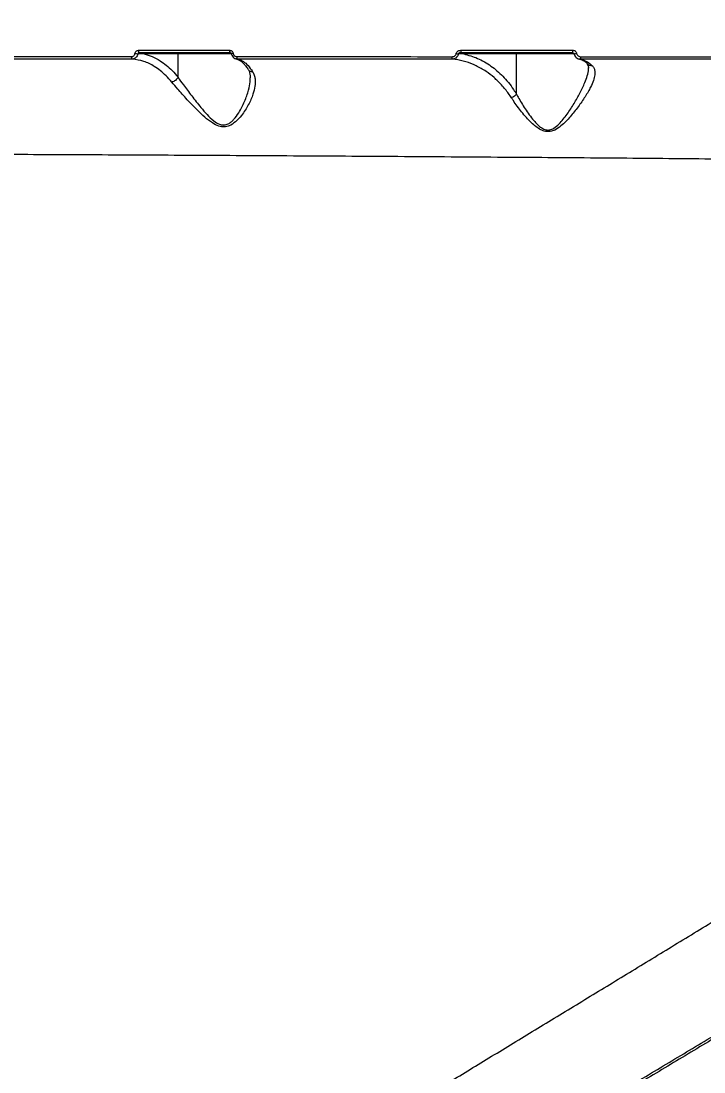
# Model space of a CAD drawing. Header units: millimetres. Extents: x -10374 to 11119, y -8221 to 9433.
# Drawn here: x 5060.3 to 5336.5, y 2393.4 to 2818.7 of the extents above; entities that cross this region are included whole.
import ezdxf

# ---------------------------------------------------------------- set-up
doc = ezdxf.new("R2010")
doc.units = ezdxf.units.MM
for name, color, linetype in [('DIKOM_ОБЪЕКТ', 7, 'Continuous'), ('DIKOM_РАЗМЕР_ЗОНА', 7, 'Continuous'), ('DIKOM_РАЗМЕР_ОБЪЕКТА', 7, 'Continuous')]:
    doc.layers.add(name, color=color, linetype=linetype)
doc.styles.add('style1', font='arial.ttf', dxfattribs={"width": 0.8})
doc.dimstyles.new('1-50', dxfattribs={"dimtxt": 300, "dimasz": 200, "dimexe": 100, "dimexo": 0, "dimgap": 100, "dimtad": 0, "dimdec": 0, "dimtxsty": 'style1', "dimcen": 0, "dimclrd": 7, "dimclre": 7, "dimadec": 1, "dimazin": 2, "dimtfac": 1, "dimtdec": 0, "dimtmove": 1, "dimatfit": 3, "dimfxl": 0, "dimlwd": 25, "dimlwe": 18, "dimarcsym": 0})

# ---------------------------------------------------------------- blocks, each defined once
blk = doc.blocks.new('*D15')
at = {"layer": 'Defpoints', "color": 0, "transparency": 16777216}
for p in [(-5227.87, 8308.78), (9119.43, -1150.4), (-5227.87, -1991.82)]:
    blk.add_point(p, dxfattribs=at)
at = {"layer": 'DIKOM_РАЗМЕР_ОБЪЕКТА', "color": 7, "lineweight": 18, "transparency": 16777216}
for p, q in [((-5227.87, -1991.82), (-5227.87, 8408.78)), ((9119.43, -1150.4), (9119.43, 8408.78))]:
    blk.add_line(p, q, dxfattribs=at)
at = {"layer": 'DIKOM_РАЗМЕР_ОБЪЕКТА', "color": 7, "lineweight": 25, "transparency": 16777216}
for p, q in [((-5027.87, 8308.78), (187.44, 8308.78)), ((8919.43, 8308.78), (1267.22, 8308.78))]:
    blk.add_line(p, q, dxfattribs=at)
at = {"layer": 'DIKOM_РАЗМЕР_ОБЪЕКТА', "color": 7, "transparency": 16777216}
for points in [[(-5027.87, 8342.11), (-5027.87, 8275.44), (-5227.87, 8308.78)], [(8919.43, 8342.11), (8919.43, 8275.44), (9119.43, 8308.78)]]:
    blk.add_solid(points, dxfattribs=at)
at = {"layer": 'DIKOM_РАЗМЕР_ОБЪЕКТА', "color": 0, "transparency": 16777216, "insert": (727.33, 8308.78), "char_height": 300, "attachment_point": 5, "style": 'style1'}
blk.add_mtext('14350', dxfattribs=at)
blk = doc.blocks.new('*D14')
at = {"layer": 'Defpoints', "color": 0, "transparency": 16777216}
for p in [(-7515.85, 9236.32), (11119.43, -1423.4), (-7515.85, -2401.58)]:
    blk.add_point(p, dxfattribs=at)
at = {"layer": 'DIKOM_РАЗМЕР_ЗОНА', "color": 7, "lineweight": 18, "transparency": 16777216}
for p, q in [((-7515.85, -2401.58), (-7515.85, 9336.32)), ((11119.43, -1423.4), (11119.43, 9336.32))]:
    blk.add_line(p, q, dxfattribs=at)
at = {"layer": 'DIKOM_РАЗМЕР_ЗОНА', "color": 7, "lineweight": 25, "transparency": 16777216}
for p, q in [((-7315.85, 9236.32), (77.56, 9236.32)), ((10919.43, 9236.32), (1157.34, 9236.32))]:
    blk.add_line(p, q, dxfattribs=at)
at = {"layer": 'DIKOM_РАЗМЕР_ЗОНА', "color": 7, "transparency": 16777216}
for points in [[(-7315.85, 9269.65), (-7315.85, 9202.98), (-7515.85, 9236.32)], [(10919.43, 9269.65), (10919.43, 9202.98), (11119.43, 9236.32)]]:
    blk.add_solid(points, dxfattribs=at)
at = {"layer": 'DIKOM_РАЗМЕР_ЗОНА', "color": 0, "transparency": 16777216, "insert": (617.45, 9236.32), "char_height": 300, "attachment_point": 5, "style": 'style1'}
blk.add_mtext('18650', dxfattribs=at)

msp = doc.modelspace()

# ---------------------------------------------------------------- linework, layer by layer
at = {"layer": 'DIKOM_ОБЪЕКТ', "color": 7, "linetype": 'Continuous', "lineweight": 15}
for p, q in [((5123.83, 2805.36), (5110.06, 2805.36)), ((5123.83, 2795.91), (5123.83, 2805.36)), ((5145.51, 2805.36), (5123.83, 2805.36)), ((5260.64, 2805.36), (5239.35, 2805.36)), ((5260.64, 2789.14), (5260.64, 2805.36)), ((5284.01, 2805.36), (5260.64, 2805.36)), ((5289.78, 2799.6), (5289.78, 2799.9))]:
    msp.add_line(p, q, dxfattribs=at)
at = {"layer": 'DIKOM_ОБЪЕКТ', "color": 7, "linetype": 'Continuous', "lineweight": 15, "flags": 128}
for points in [[(5105.4, 2803.29), (5105.32, 2803.32), (5105.25, 2803.38), (5105.19, 2803.48), (5105.13, 2803.6), (5105.08, 2803.75), (5105.05, 2803.91), (5105.03, 2804.09), (5105.02, 2804.28)], [(5108.23, 2805.86), (5108.15, 2805.87), (5108.08, 2805.93), (5108.01, 2806.02), (5107.95, 2806.15), (5107.9, 2806.3), (5107.86, 2806.47), (5107.84, 2806.66), (5107.83, 2806.85)], [(5145.02, 2805.86), (5144.96, 2805.87), (5144.9, 2805.93), (5144.85, 2806.02), (5144.8, 2806.15), (5144.77, 2806.3), (5144.74, 2806.47), (5144.72, 2806.66), (5144.71, 2806.85)]]:
    msp.add_lwpolyline(points, dxfattribs=at)
at = {"layer": 'DIKOM_ОБЪЕКТ', "color": 7, "linetype": 'Continuous', "lineweight": 15}
for centre, radius, start, end in [((5108.46, 2818.57), 13.17, 261.0489, 266.1169), ((5110.51, 2805.41), 0.454, 98.1956, 186.4035), ((5124.28, 2805.41), 0.454, 98.1972, 186.4018), ((5146.6, 2801.36), 4.24, 96.255, 105.7344), ((5148.73, 2804.07), 1.18, 169.9157, 221.7278), ((5237.78, 2804.03), 3.21, 175.989, 193.8857), ((5243.29, 2855.26), 50.23, 262.0072, 262.9861), ((5241.15, 2806.61), 3.05, 175.3492, 194.2834), ((5239.8, 2805.41), 0.454, 98.1956, 186.4035), ((5261.09, 2805.41), 0.454, 98.1962, 186.4008), ((5272.78, 2806.61), 10.61, 355.9435, 1.35), ((5276.83, 2856.23), 51.31, 277.9965, 279.1434), ((5277.17, 2804.02), 9.47, 355.2979, 1.3428)]:
    msp.add_arc(centre, radius, start, end, dxfattribs=at)
for points, knots in [([(5024.29, 2804.29), (5027.18, 2804.29), (5035.62, 2804.29), (5050.05, 2804.29), (5067.81, 2804.29), (5086.1, 2804.28), (5098.71, 2804.28), (5105.02, 2804.28)], [0, 0, 0, 0, 0.114454, 0.334765, 0.555076, 0.777538, 1, 1, 1, 1]), ([(5105.4, 2803.29), (5099.17, 2803.29), (5086.7, 2803.29), (5068.5, 2803.3), (5050.72, 2803.3), (5036.21, 2803.3), (5027.73, 2803.3), (5024.86, 2803.3)], [0, 0, 0, 0, 0.220311, 0.440622, 0.663084, 0.885546, 1, 1, 1, 1]), ([(5105.02, 2804.28), (5105.18, 2804.3), (5105.51, 2804.33), (5105.94, 2804.6), (5106.26, 2805), (5106.38, 2805.34), (5106.41, 2805.53), (5106.41, 2805.55)], [0, 0, 0, 0, 0.247863, 0.495841, 0.736517, 0.967009, 1, 1, 1, 1]), ([(5107.57, 2805.42), (5107.56, 2805.39), (5107.52, 2805.07), (5107.32, 2804.5), (5106.83, 2803.84), (5106.16, 2803.38), (5105.65, 2803.32), (5105.4, 2803.29)], [0, 0, 0, 0, 0.033262, 0.266461, 0.508285, 0.755285, 1, 1, 1, 1]), ([(5121.28, 2793.99), (5120.52, 2794.87), (5119.06, 2796.57), (5116.68, 2798.65), (5113.7, 2800.73), (5109.94, 2802.57), (5106.93, 2803.05), (5105.4, 2803.29)], [0, 0, 0, 0, 0.164797, 0.318437, 0.473521, 0.733307, 1, 1, 1, 1]), ([(5106.41, 2805.55), (5106.41, 2805.58), (5106.44, 2805.77), (5106.57, 2806.12), (5106.89, 2806.52), (5107.33, 2806.8), (5107.67, 2806.83), (5107.83, 2806.85)], [0, 0, 0, 0, 0.029965, 0.261812, 0.503981, 0.752002, 1, 1, 1, 1]), ([(5108.23, 2805.86), (5108.15, 2805.85), (5108, 2805.84), (5107.8, 2805.75), (5107.65, 2805.63), (5107.59, 2805.51), (5107.57, 2805.45), (5107.57, 2805.43), (5107.57, 2805.42)], [0, 0, 0, 0, 0.272532, 0.532419, 0.766494, 0.931687, 0.974225, 1, 1, 1, 1]), ([(5110.06, 2805.36), (5109.85, 2805.36), (5109.02, 2805.39), (5108.19, 2805.41), (5107.57, 2805.42)], [0, 0, 0, 0, 0.256376, 1, 1, 1, 1]), ([(5107.83, 2806.85), (5108.45, 2806.85), (5111.51, 2806.85), (5119.12, 2806.85), (5130.77, 2806.85), (5140.06, 2806.85), (5144.71, 2806.85)], [0, 0, 0, 0, 0.050768, 0.253848, 0.626695, 1, 1, 1, 1]), ([(5145.02, 2805.86), (5138.81, 2805.86), (5126.39, 2805.86), (5114.29, 2805.86), (5108.23, 2805.86)], [0, 0, 0, 0, 0.499451, 1, 1, 1, 1]), ([(5110.06, 2805.36), (5111.16, 2805.04), (5113.37, 2804.4), (5116.37, 2802.8), (5119.07, 2800.86), (5121.53, 2798.65), (5123.05, 2796.84), (5123.83, 2795.91)], [0, 0, 0, 0, 0.219898, 0.442775, 0.623671, 0.806255, 1, 1, 1, 1]), ([(5144.71, 2806.85), (5144.75, 2806.85), (5144.95, 2806.85), (5145.3, 2806.75), (5145.71, 2806.47), (5146.02, 2806.06), (5146.1, 2805.73), (5146.13, 2805.57)], [0, 0, 0, 0, 0.054584, 0.291393, 0.527873, 0.763945, 1, 1, 1, 1]), ([(5145.03, 2805.84), (5145.08, 2805.84), (5145.18, 2805.84), (5145.31, 2805.74), (5145.4, 2805.6), (5145.44, 2805.5), (5145.45, 2805.44), (5145.45, 2805.43)], [0, 0, 0, 0, 0.304463, 0.562887, 0.78178, 0.98196, 1, 1, 1, 1]), ([(5145.46, 2805.43), (5145.46, 2805.39), (5145.49, 2805.04), (5145.76, 2804.44), (5146.34, 2803.74), (5146.89, 2803.51), (5147.16, 2803.39)], [0, 0, 0, 0, 0.051485, 0.367446, 0.686343, 1, 1, 1, 1]), ([(5146.13, 2805.57), (5146.17, 2805.4), (5146.25, 2805.07), (5146.56, 2804.66), (5146.97, 2804.38), (5147.33, 2804.28), (5147.53, 2804.28), (5147.56, 2804.27)], [0, 0, 0, 0, 0.236421, 0.473024, 0.709885, 0.946837, 1, 1, 1, 1]), ([(5147.84, 2803.28), (5147.78, 2803.28), (5147.56, 2803.29), (5147.34, 2803.36), (5147.18, 2803.42)], [0, 0, 0, 0, 0.262934, 1, 1, 1, 1]), ([(5147.45, 2803.23), (5147.52, 2803.23), (5147.83, 2803.21), (5148.44, 2802.95), (5149.32, 2802.42), (5150.27, 2801.58), (5151.25, 2800.46), (5151.9, 2799.49), (5152.22, 2799.01)], [0, 0, 0, 0, 0.057524, 0.252822, 0.436014, 0.630729, 0.819483, 1, 1, 1, 1]), ([(5147.56, 2804.27), (5154.63, 2804.27), (5168.75, 2804.27), (5190.41, 2804.27), (5212.35, 2804.26), (5227.17, 2804.26), (5234.57, 2804.26)], [0, 0, 0, 0, 0.248596, 0.497193, 0.748597, 1, 1, 1, 1]), ([(5234.66, 2803.26), (5227.35, 2803.26), (5212.73, 2803.27), (5190.92, 2803.27), (5169.23, 2803.28), (5154.97, 2803.28), (5147.84, 2803.28)], [0, 0, 0, 0, 0.248597, 0.497194, 0.748597, 1, 1, 1, 1]), ([(5147.84, 2803.28), (5148.48, 2803.1), (5149.78, 2802.74), (5151.68, 2801.23), (5153.07, 2799.58), (5153.81, 2798.42), (5153.97, 2798.18)], [0, 0, 0, 0, 0.299157, 0.603987, 0.916342, 1, 1, 1, 1]), ([(5234.57, 2804.26), (5234.83, 2804.28), (5235.28, 2804.33), (5235.81, 2804.64), (5236.14, 2805.01), (5236.27, 2805.33), (5236.3, 2805.5), (5236.3, 2805.52)], [0, 0, 0, 0, 0.327701, 0.573928, 0.779537, 0.962835, 1, 1, 1, 1]), ([(5237.15, 2805.41), (5237.15, 2805.37), (5237.1, 2805.08), (5236.92, 2804.57), (5236.44, 2803.93), (5235.73, 2803.45), (5235.09, 2803.28), (5234.72, 2803.26), (5234.66, 2803.26)], [0, 0, 0, 0, 0.039508, 0.232679, 0.44379, 0.686728, 0.94795, 1, 1, 1, 1]), ([(5258.63, 2787.62), (5258.25, 2788.19), (5257, 2790.05), (5254.69, 2792.88), (5251.62, 2795.87), (5248.17, 2798.51), (5244.34, 2800.7), (5240.17, 2802.31), (5236.91, 2803.04), (5235.07, 2803.22), (5234.66, 2803.26)], [0, 0, 0, 0, 0.060122, 0.19624, 0.332818, 0.469063, 0.630331, 0.792116, 0.953436, 1, 1, 1, 1]), ([(5236.3, 2805.52), (5236.31, 2805.56), (5236.34, 2805.74), (5236.48, 2806.07), (5236.84, 2806.46), (5237.4, 2806.79), (5237.86, 2806.83), (5238.12, 2806.85)], [0, 0, 0, 0, 0.044066, 0.224463, 0.433726, 0.687484, 1, 1, 1, 1]), ([(5238.2, 2805.86), (5238.06, 2805.85), (5237.8, 2805.83), (5237.48, 2805.74), (5237.29, 2805.62), (5237.2, 2805.52), (5237.17, 2805.45), (5237.16, 2805.42), (5237.15, 2805.41)], [0, 0, 0, 0, 0.369428, 0.644565, 0.837274, 0.927009, 0.971191, 1, 1, 1, 1]), ([(5239.35, 2805.36), (5239.13, 2805.36), (5238.41, 2805.39), (5237.67, 2805.4), (5237.15, 2805.41)], [0, 0, 0, 0, 0.291285, 1, 1, 1, 1]), ([(5238.12, 2806.85), (5238.78, 2806.85), (5242.1, 2806.86), (5251.29, 2806.85), (5265.72, 2806.86), (5277.5, 2806.86), (5283.39, 2806.86)], [0, 0, 0, 0, 0.044142, 0.220714, 0.610013, 1, 1, 1, 1]), ([(5283.36, 2805.86), (5275.84, 2805.86), (5260.76, 2805.86), (5245.73, 2805.86), (5238.2, 2805.86)], [0, 0, 0, 0, 0.499273, 1, 1, 1, 1]), ([(5239.35, 2805.36), (5241.21, 2804.86), (5244.04, 2804.11), (5247.68, 2802.23), (5251.15, 2800.02), (5254.42, 2797.2), (5257.4, 2793.84), (5259.23, 2791.39), (5260.26, 2789.75), (5260.64, 2789.14)], [0, 0, 0, 0, 0.235541, 0.356039, 0.476531, 0.701662, 0.817296, 0.932925, 1, 1, 1, 1]), ([(5283.39, 2806.86), (5283.45, 2806.85), (5283.7, 2806.84), (5284.11, 2806.73), (5284.54, 2806.44), (5284.86, 2806.04), (5284.94, 2805.73), (5284.99, 2805.57)], [0, 0, 0, 0, 0.091889, 0.335529, 0.563146, 0.78152, 1, 1, 1, 1]), ([(5283.41, 2805.84), (5283.45, 2805.84), (5283.59, 2805.84), (5283.77, 2805.74), (5283.91, 2805.6), (5283.96, 2805.48), (5283.97, 2805.42), (5283.97, 2805.42)], [0, 0, 0, 0, 0.180147, 0.518227, 0.769504, 0.973733, 1, 1, 1, 1]), ([(5283.98, 2805.42), (5283.98, 2805.39), (5284, 2805.08), (5284.26, 2804.51), (5284.82, 2803.85), (5285.46, 2803.43), (5285.91, 2803.36), (5286.07, 2803.33)], [0, 0, 0, 0, 0.028195, 0.298033, 0.569347, 0.846981, 1, 1, 1, 1]), ([(5284.99, 2805.57), (5285.03, 2805.41), (5285.11, 2805.08), (5285.44, 2804.68), (5285.88, 2804.38), (5286.31, 2804.25), (5286.57, 2804.25), (5286.64, 2804.24)], [0, 0, 0, 0, 0.216915, 0.433502, 0.661994, 0.908099, 1, 1, 1, 1]), ([(5286.61, 2803.24), (5286.5, 2803.24), (5286.31, 2803.24), (5286.14, 2803.3), (5286.06, 2803.32)], [0, 0, 0, 0, 0.597491, 1, 1, 1, 1]), ([(5286.1, 2803.28), (5286.16, 2803.27), (5286.51, 2803.25), (5287.17, 2802.98), (5288.15, 2802.4), (5288.89, 2801.84), (5289.32, 2801.36), (5289.38, 2801.3)], [0, 0, 0, 0, 0.064006, 0.366925, 0.650133, 0.951301, 1, 1, 1, 1]), ([(5286.61, 2803.24), (5287.32, 2803.05), (5288.88, 2802.64), (5290.38, 2801.4), (5291.18, 2800.74)], [0, 0, 0, 0, 0.460487, 1, 1, 1, 1]), ([(5357.16, 2803.22), (5351.36, 2803.22), (5339.76, 2803.22), (5322.15, 2803.23), (5304.44, 2803.24), (5292.55, 2803.24), (5286.61, 2803.24)], [0, 0, 0, 0, 0.2491, 0.4982, 0.7491, 1, 1, 1, 1]), ([(5286.64, 2804.24), (5292.55, 2804.24), (5304.38, 2804.24), (5322.09, 2804.23), (5339.78, 2804.22), (5351.49, 2804.22), (5357.34, 2804.22)], [0, 0, 0, 0, 0.2491, 0.4982, 0.7491, 1, 1, 1, 1]), ([(5152.19, 2799.04), (5152.23, 2798.98), (5152.5, 2798.61), (5152.78, 2797.77), (5153.01, 2796.72), (5152.99, 2795.97), (5152.99, 2795.75)], [0, 0, 0, 0, 0.064366, 0.446283, 0.839115, 1, 1, 1, 1]), ([(5152.23, 2799.02), (5152.24, 2799.01), (5152.33, 2798.79), (5152.73, 2798.48), (5153.29, 2798.23), (5153.74, 2798.18), (5153.93, 2798.18), (5153.97, 2798.18)], [0, 0, 0, 0, 0.01456, 0.375767, 0.736877, 0.939865, 1, 1, 1, 1]), ([(5291.18, 2800.74), (5291.46, 2800.43), (5292.03, 2799.77), (5292.39, 2798.5), (5292.39, 2796.81), (5291.84, 2794.64), (5290.55, 2791.66), (5288.5, 2788.07), (5285.68, 2784.01), (5282.5, 2779.9), (5279.33, 2776.66), (5276.52, 2774.65), (5274.36, 2773.88), (5272.34, 2773.89), (5270.34, 2774.67), (5268.47, 2775.93), (5265.81, 2778.33), (5262.65, 2781.88), (5260.13, 2785.36), (5258.88, 2787.24), (5258.63, 2787.62)], [0, 0, 0, 0, 0.039972, 0.083839, 0.127732, 0.188934, 0.250232, 0.33504, 0.419984, 0.502437, 0.584615, 0.629744, 0.658084, 0.686915, 0.718, 0.753287, 0.788721, 0.882244, 0.975871, 1, 1, 1, 1]), ([(5260.64, 2789.13), (5260.64, 2789.13), (5260.86, 2788.73), (5261.92, 2786.75), (5264.12, 2783.13), (5266.78, 2779.33), (5269.12, 2776.76), (5270.7, 2775.41), (5272.36, 2774.6), (5273.57, 2774.54), (5274.66, 2774.73), (5276.15, 2775.39), (5277.91, 2776.96), (5279.64, 2778.94), (5281.69, 2781.7), (5284.01, 2785.28), (5286.43, 2789.6), (5288.22, 2793.39), (5289.32, 2796.56), (5289.8, 2798.5), (5289.79, 2799.43), (5289.78, 2799.6)], [0, 0, 0, 0, 0.000099, 0.027781, 0.133912, 0.242362, 0.280951, 0.320252, 0.352585, 0.376393, 0.381841, 0.411222, 0.460279, 0.506588, 0.552947, 0.647912, 0.744792, 0.843777, 0.91294, 0.983748, 1, 1, 1, 1]), ([(5289.21, 2801.24), (5289.24, 2801.21), (5289.44, 2801.03), (5289.58, 2800.72), (5289.75, 2800.26), (5289.75, 2799.79), (5289.75, 2799.6)], [0, 0, 0, 0, 0.06796, 0.414894, 0.764416, 1, 1, 1, 1]), ([(5289.41, 2801.33), (5289.49, 2801.24), (5289.74, 2800.96), (5290.32, 2800.75), (5290.86, 2800.7), (5291.14, 2800.73), (5291.18, 2800.74)], [0, 0, 0, 0, 0.189454, 0.582664, 0.936518, 1, 1, 1, 1]), ([(5153.97, 2798.18), (5154.21, 2797.72), (5154.69, 2796.8), (5155.09, 2794.87), (5155.01, 2792.33), (5154.13, 2788.82), (5152.39, 2784.78), (5149.92, 2780.91), (5147.27, 2777.96), (5144.89, 2776.29), (5142.53, 2775.69), (5140.11, 2776.05), (5137.4, 2777.51), (5134.56, 2779.75), (5131.19, 2783), (5127.49, 2786.86), (5123.96, 2790.8), (5122.06, 2793.06), (5121.28, 2793.99)], [0, 0, 0, 0, 0.04043, 0.080883, 0.150955, 0.221143, 0.313922, 0.406692, 0.468098, 0.518437, 0.550938, 0.585738, 0.630832, 0.689219, 0.74783, 0.84126, 0.934581, 1, 1, 1, 1]), ([(5123.83, 2795.9), (5123.7, 2795.68), (5123.43, 2795.24), (5122.8, 2794.66), (5122.1, 2794.23), (5121.58, 2794.05), (5121.32, 2794), (5121.28, 2793.99)], [0, 0, 0, 0, 0.244082, 0.487995, 0.732032, 0.957096, 1, 1, 1, 1]), ([(5123.83, 2795.91), (5123.83, 2795.91), (5123.83, 2795.91), (5123.83, 2795.9), (5123.83, 2795.9), (5123.83, 2795.9)], [0, 0, 0, 0, 0.496368, 0.926348, 1, 1, 1, 1]), ([(5123.83, 2795.9), (5123.83, 2795.9), (5124.47, 2794.89), (5126.26, 2792.54), (5129.32, 2788.37), (5132.54, 2784.28), (5135.51, 2780.85), (5137.93, 2778.45), (5140.19, 2776.96), (5141.69, 2776.6), (5142.92, 2776.61), (5144.08, 2776.98), (5145.32, 2777.82), (5146.83, 2779.27), (5148.8, 2782.04), (5150.88, 2786.14), (5152.3, 2790.37), (5152.99, 2793.62), (5152.95, 2795.19), (5152.93, 2795.75)], [0, 0, 0, 0, 0.000071, 0.075323, 0.181579, 0.290792, 0.356071, 0.422498, 0.470552, 0.498083, 0.50622, 0.539612, 0.566412, 0.593986, 0.662835, 0.768221, 0.87626, 0.956184, 1, 1, 1, 1]), ([(5260.64, 2789.13), (5260.49, 2788.94), (5260.18, 2788.55), (5259.51, 2788.04), (5258.97, 2787.75), (5258.67, 2787.64), (5258.63, 2787.62)], [0, 0, 0, 0, 0.315669, 0.631461, 0.943751, 1, 1, 1, 1]), ([(5260.64, 2789.14), (5260.64, 2789.14), (5260.64, 2789.14), (5260.64, 2789.14), (5260.64, 2789.13), (5260.64, 2789.13)], [0, 0, 0, 0, 0.427777, 0.798152, 1, 1, 1, 1]), ([(5411.94, 2762.07), (5406.04, 2762.13), (5394.23, 2762.27), (5376.13, 2762.46), (5357.83, 2762.65), (5339.07, 2762.82), (5319.89, 2763), (5300.34, 2763.16), (5280.73, 2763.32), (5260.45, 2763.47), (5239.54, 2763.62), (5218.06, 2763.76), (5196.72, 2763.9), (5175.64, 2764.03), (5154.9, 2764.15), (5134.6, 2764.26), (5114.77, 2764.36), (5095.45, 2764.46), (5076.67, 2764.55), (5058.51, 2764.63), (5041.05, 2764.71), (5024.39, 2764.78), (5008.54, 2764.85), (4993.54, 2764.91), (4979.39, 2764.96), (4966.17, 2765.01), (4953.94, 2765.06), (4942.54, 2765.1), (4932.08, 2765.14), (4922.62, 2765.17), (4914.39, 2765.2), (4907.46, 2765.22), (4901.72, 2765.24), (4899.02, 2765.25), (4897.67, 2765.25)], [0, 0, 0, 0, 0.027767, 0.055566, 0.083366, 0.111132, 0.140037, 0.16898, 0.197923, 0.226828, 0.258637, 0.290548, 0.32251, 0.354472, 0.386382, 0.418191, 0.449895, 0.4817, 0.513556, 0.545411, 0.577215, 0.608919, 0.640547, 0.672276, 0.704055, 0.735834, 0.767563, 0.799191, 0.832594, 0.866026, 0.899429, 0.932943, 0.966486, 1, 1, 1, 1]), ([(5207.33, 2307.02), (5212.06, 2309.86), (5222.65, 2316.23), (5239.69, 2326.47), (5258.36, 2337.68), (5277.47, 2349.17), (5296.92, 2360.85), (5316.61, 2372.69), (5336.5, 2384.64), (5356.55, 2396.68), (5376.72, 2408.8), (5396.96, 2420.96), (5417.16, 2433.1), (5437.23, 2445.16), (5456.86, 2456.96), (5476.03, 2468.48), (5494.72, 2479.71), (5513.12, 2490.76), (5531.16, 2501.6), (5548.74, 2512.16), (5566.05, 2522.56), (5583.01, 2532.75), (5599.58, 2542.71), (5615.5, 2552.28), (5630.72, 2561.42), (5645.14, 2570.08), (5658.72, 2578.24), (5671.42, 2585.87), (5683.23, 2592.97), (5694.13, 2599.52), (5704.07, 2605.49), (5712.99, 2610.86), (5720.37, 2615.29), (5726.4, 2618.91), (5731.29, 2621.85), (5735.47, 2624.36), (5738.97, 2626.47), (5741.75, 2628.14), (5743.76, 2629.34), (5745.04, 2630.11), (5745.22, 2630.22), (5745.31, 2630.28)], [0, 0, 0, 0, 0.021635, 0.048472, 0.075394, 0.102358, 0.129323, 0.156245, 0.183082, 0.209919, 0.236841, 0.263805, 0.29077, 0.317692, 0.344529, 0.370377, 0.3963, 0.422262, 0.448224, 0.474147, 0.499995, 0.526832, 0.553754, 0.580718, 0.607683, 0.634604, 0.661441, 0.688278, 0.7152, 0.742165, 0.769129, 0.796051, 0.822888, 0.844633, 0.866402, 0.88817, 0.909915, 0.932424, 0.954958, 0.977491, 1, 1, 1, 1]), ([(5746.69, 2629.93), (5746.64, 2629.9), (5746.51, 2629.83), (5745.39, 2629.15), (5743.04, 2627.74), (5739.56, 2625.65), (5734.92, 2622.86), (5729.11, 2619.37), (5722.25, 2615.25), (5714.4, 2610.53), (5705.61, 2605.25), (5695.76, 2599.33), (5684.83, 2592.76), (5672.82, 2585.55), (5660.01, 2577.85), (5646.45, 2569.71), (5632.23, 2561.16), (5617.11, 2552.08), (5601.11, 2542.46), (5584.27, 2532.34), (5567.15, 2522.06), (5549.85, 2511.66), (5532.47, 2501.22), (5514.52, 2490.43), (5496.03, 2479.32), (5477.04, 2467.92), (5457.72, 2456.31), (5438.12, 2444.53), (5418.29, 2432.62), (5398.18, 2420.53), (5377.83, 2408.3), (5357.32, 2395.98), (5337.09, 2383.82), (5317.22, 2371.88), (5297.74, 2360.18), (5278.36, 2348.54), (5259.13, 2336.98), (5240.14, 2325.57), (5222.87, 2315.2), (5212.16, 2308.76), (5207.42, 2305.91)], [0, 0, 0, 0, 0.015651, 0.042167, 0.068704, 0.09522, 0.122506, 0.149814, 0.177101, 0.203617, 0.230153, 0.256669, 0.283955, 0.311264, 0.33855, 0.365066, 0.391602, 0.418118, 0.445404, 0.472713, 0.499999, 0.52556, 0.55114, 0.576701, 0.602949, 0.629218, 0.655467, 0.681983, 0.708519, 0.735035, 0.762321, 0.78963, 0.816916, 0.843432, 0.869969, 0.896485, 0.923771, 0.951079, 0.978366, 1, 1, 1, 1]), ([(5737.06, 2559.87), (5735.97, 2559.21), (5733.8, 2557.89), (5729.24, 2555.13), (5723.77, 2551.82), (5717.31, 2547.91), (5709.92, 2543.43), (5701.6, 2538.39), (5692.36, 2532.79), (5682.22, 2526.65), (5671.23, 2519.99), (5659.44, 2512.85), (5646.9, 2505.24), (5633.64, 2497.21), (5619.68, 2488.74), (5605.04, 2479.85), (5589.79, 2470.59), (5573.99, 2461), (5557.72, 2451.11), (5541.02, 2440.96), (5523.9, 2430.55), (5506.4, 2419.9), (5488.59, 2409.05), (5470.56, 2398.06), (5452.38, 2386.97), (5434.09, 2375.81), (5415.73, 2364.6), (5397.33, 2353.34), (5378.96, 2342.1), (5360.71, 2330.91), (5342.65, 2319.82), (5326.18, 2309.7), (5311.25, 2300.51), (5302.34, 2295.01), (5297.88, 2292.26)], [0, 0, 0, 0, 0.031557, 0.063213, 0.09492, 0.126627, 0.158283, 0.189839, 0.221397, 0.253054, 0.284762, 0.31647, 0.348127, 0.379685, 0.411265, 0.442944, 0.474674, 0.506404, 0.538084, 0.569664, 0.601295, 0.633025, 0.664806, 0.696588, 0.728318, 0.75995, 0.791659, 0.823468, 0.855327, 0.887186, 0.918995, 0.950705, 0.975353, 1, 1, 1, 1]), ([(5035.27, 2269.09), (5036.35, 2269.74), (5038.52, 2271.06), (5043.08, 2273.82), (5048.55, 2277.13), (5055.01, 2281.04), (5062.41, 2285.52), (5070.72, 2290.56), (5079.97, 2296.16), (5090.11, 2302.3), (5101.1, 2308.96), (5112.89, 2316.11), (5125.43, 2323.71), (5138.68, 2331.75), (5152.64, 2340.22), (5167.28, 2349.1), (5182.53, 2358.36), (5198.33, 2367.95), (5214.6, 2377.84), (5231.31, 2387.99), (5248.42, 2398.4), (5265.92, 2409.05), (5283.73, 2419.9), (5301.77, 2430.89), (5319.95, 2441.98), (5338.23, 2453.14), (5356.59, 2464.35), (5374.99, 2475.61), (5393.36, 2486.86), (5411.62, 2498.05), (5429.67, 2509.13), (5446.14, 2519.26), (5461.07, 2528.45), (5469.99, 2533.94), (5474.45, 2536.69)], [0, 0, 0, 0, 0.031557, 0.063213, 0.09492, 0.126627, 0.158283, 0.189839, 0.221397, 0.253054, 0.284762, 0.31647, 0.348127, 0.379685, 0.411265, 0.442944, 0.474674, 0.506404, 0.538084, 0.569664, 0.601295, 0.633025, 0.664806, 0.696588, 0.728318, 0.75995, 0.791659, 0.823468, 0.855327, 0.887186, 0.918995, 0.950705, 0.975352, 1, 1, 1, 1]), ([(5025.64, 2199.02), (5025.69, 2199.05), (5025.81, 2199.12), (5026.94, 2199.8), (5029.28, 2201.21), (5032.76, 2203.3), (5037.4, 2206.09), (5043.21, 2209.58), (5050.07, 2213.7), (5057.93, 2218.42), (5066.71, 2223.7), (5076.56, 2229.62), (5087.5, 2236.19), (5099.51, 2243.4), (5112.32, 2251.1), (5125.87, 2259.25), (5140.09, 2267.79), (5155.21, 2276.87), (5171.21, 2286.49), (5188.06, 2296.61), (5205.18, 2306.9), (5222.47, 2317.29), (5239.85, 2327.73), (5257.8, 2338.52), (5276.3, 2349.63), (5295.28, 2361.04), (5314.6, 2372.64), (5334.2, 2384.42), (5354.03, 2396.34), (5374.15, 2408.42), (5394.5, 2420.65), (5415.01, 2432.98), (5435.23, 2445.13), (5455.11, 2457.07), (5474.58, 2468.77), (5493.97, 2480.42), (5513.19, 2491.97), (5532.18, 2503.38), (5549.45, 2513.75), (5560.17, 2520.2), (5564.91, 2523.04)], [0, 0, 0, 0, 0.015651, 0.042167, 0.068704, 0.09522, 0.122506, 0.149814, 0.177101, 0.203617, 0.230153, 0.256669, 0.283955, 0.311263, 0.33855, 0.365066, 0.391602, 0.418118, 0.445404, 0.472713, 0.499999, 0.52556, 0.551139, 0.576701, 0.602949, 0.629218, 0.655467, 0.681983, 0.708519, 0.735035, 0.762321, 0.78963, 0.816916, 0.843432, 0.869969, 0.896485, 0.923771, 0.951079, 0.978366, 1, 1, 1, 1]), ([(5565, 2521.93), (5560.27, 2519.09), (5549.67, 2512.72), (5532.64, 2502.49), (5513.96, 2491.27), (5494.85, 2479.78), (5475.41, 2468.1), (5455.71, 2456.26), (5435.82, 2444.31), (5415.77, 2432.27), (5395.6, 2420.15), (5375.37, 2407.99), (5355.17, 2395.85), (5335.1, 2383.79), (5315.46, 2372), (5296.29, 2360.48), (5277.6, 2349.25), (5259.2, 2338.19), (5241.17, 2327.35), (5223.58, 2316.79), (5206.28, 2306.39), (5189.32, 2296.2), (5172.75, 2286.24), (5156.82, 2276.67), (5141.61, 2267.53), (5127.19, 2258.87), (5113.61, 2250.71), (5100.91, 2243.08), (5089.1, 2235.98), (5078.2, 2229.43), (5068.26, 2223.46), (5059.33, 2218.1), (5051.95, 2213.66), (5045.93, 2210.04), (5041.03, 2207.1), (5036.85, 2204.59), (5033.35, 2202.49), (5030.57, 2200.82), (5028.56, 2199.61), (5027.28, 2198.84), (5027.1, 2198.73), (5027.01, 2198.68)], [0, 0, 0, 0, 0.021635, 0.048472, 0.075394, 0.102359, 0.129323, 0.156245, 0.183082, 0.209919, 0.236841, 0.263805, 0.29077, 0.317692, 0.344529, 0.370377, 0.3963, 0.422262, 0.448224, 0.474147, 0.499995, 0.526832, 0.553754, 0.580718, 0.607683, 0.634604, 0.661441, 0.688278, 0.7152, 0.742165, 0.769129, 0.796051, 0.822888, 0.844633, 0.866402, 0.88817, 0.909915, 0.932424, 0.954958, 0.977491, 1, 1, 1, 1]), ([(5269.3, 2365.34), (5275.34, 2368.97), (5287.42, 2376.23), (5305.93, 2387.37), (5324.69, 2398.65), (5337.37, 2406.26), (5343.7, 2410.07)], [0, 0, 0, 0, 0.248596, 0.497194, 0.748598, 1, 1, 1, 1]), ([(5344.14, 2409.18), (5337.86, 2405.4), (5325.3, 2397.85), (5306.57, 2386.59), (5287.93, 2375.39), (5275.69, 2368.03), (5269.57, 2364.35)], [0, 0, 0, 0, 0.248596, 0.497193, 0.748597, 1, 1, 1, 1])]:
    msp.add_open_spline(points, degree=3, knots=knots, dxfattribs=at)

# ---------------------------------------------------------------- dimensions: what is measured, and where the dimension line sits
at = {"layer": 'DIKOM_РАЗМЕР_ЗОНА'}
dim = msp.add_linear_dim(base=(-7515.85, 9236.32), p1=(11119.43, -1423.4), p2=(-7515.85, -2401.58), angle=180, text='18650', dimstyle='1-50', override={"dimscale": 1, "dimtix": 0, "dimtofl": 1, "dimtmove": 1, "dimatfit": 3}, dxfattribs=at)
dim.commit()
dim.dimension.update_dxf_attribs({"geometry": '*D14', "text_midpoint": (617.45, 9236.32), "dimtype": 160})
at = {"layer": 'DIKOM_РАЗМЕР_ОБЪЕКТА'}
dim = msp.add_linear_dim(base=(-5227.87, 8308.78), p1=(9119.43, -1150.4), p2=(-5227.87, -1991.82), angle=180, text='14350', dimstyle='1-50', override={"dimscale": 1, "dimtix": 0, "dimtofl": 1, "dimtmove": 1, "dimatfit": 3}, dxfattribs=at)
dim.commit()
dim.dimension.update_dxf_attribs({"geometry": '*D15', "text_midpoint": (727.33, 8308.78), "dimtype": 160})

doc.saveas('drawing.dxf')
